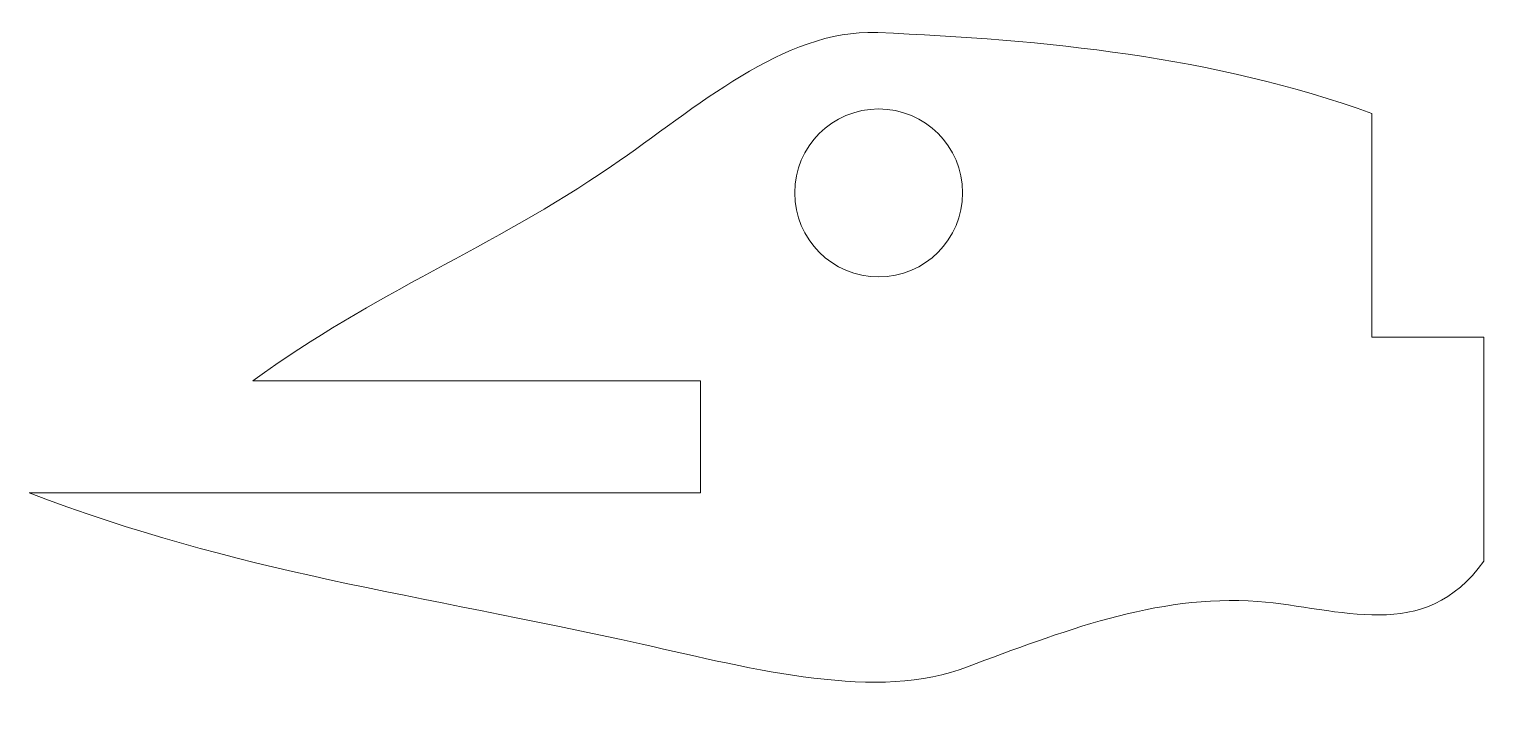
# Model space of a CAD drawing. Header units: inches. Extents: x -0.75 to 0.87, y -0.23 to 0.52.
import ezdxf

# ---------------------------------------------------------------- set-up
doc = ezdxf.new("R2010")
doc.units = ezdxf.units.IN
doc.header["$MEASUREMENT"] = 0

msp = doc.modelspace()

# ---------------------------------------------------------------- linework, layer by layer
at = {"color": 7, "linetype": 'Continuous', "lineweight": 15}
for p, q in [((0.7497, 0.4237), (0.7497, 0.1737)), ((0.8747, 0.1737), (0.7497, 0.1737)), ((0.8747, 0.1737), (0.8747, -0.0763)), ((-0.5, 0.125), (0, 0.125)), ((0, 0.125), (0, 0)), ((0, 0), (-0.75, 0))]:
    msp.add_line(p, q, dxfattribs=at)
msp.add_circle((0.1988, 0.335), 0.0938, dxfattribs=at)
for points, knots in [([(0.1964, 0.514), (0.093, 0.518), (-0.1421, 0.3063), (-0.3628, 0.2252), (-0.5, 0.125)], [0.7096915, 0.7096915, 0.7096915, 0.7096915, 0.8302323, 1, 1, 1, 1]), ([(-0.75, 0), (-0.5162, -0.0897), (-0.2188, -0.1243), (0.1991, -0.2336), (0.298, -0.1943)], [0, 0, 0, 0, 0.2569093, 0.3847462, 0.3847462, 0.3847462, 0.3847462]), ([(0.298, -0.1943), (0.4007, -0.1564), (0.5965, -0.0775), (0.8084, -0.1696), (0.8747, -0.0763)], [0, 0, 0, 0, 0.552836, 1, 1, 1, 1])]:
    msp.add_open_spline(points, degree=3, knots=knots, dxfattribs=at)
for points in [[(0.1978, 0.514), (0.1973, 0.514), (0.1968, 0.514), (0.1964, 0.514)], [(0.1978, 0.514), (0.3836, 0.5062), (0.5736, 0.4876), (0.7497, 0.4237)]]:
    msp.add_open_spline(points, degree=3, dxfattribs=at)

doc.saveas('drawing.dxf')
